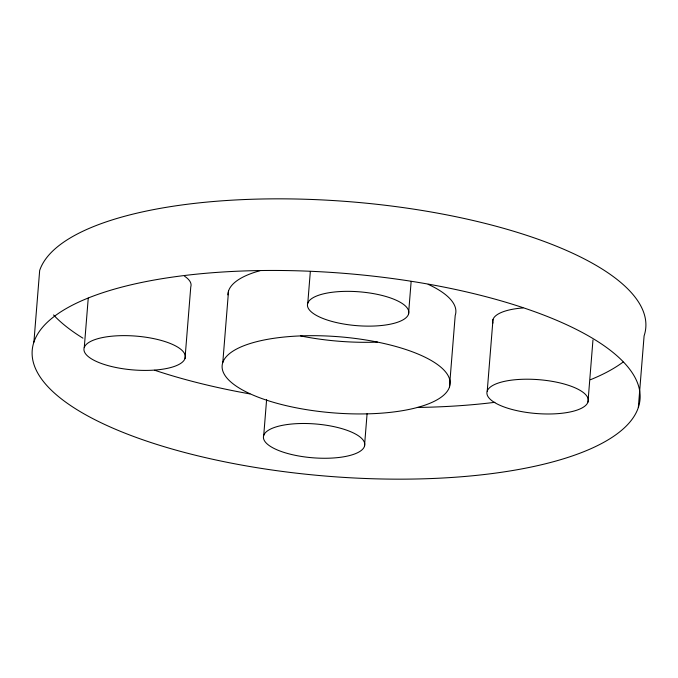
<?xml version="1.0" encoding="UTF-8"?>
<svg xmlns="http://www.w3.org/2000/svg" width="678" height="678" viewBox="0 0 678 678"><rect width="100%" height="100%" fill="white"/><g stroke="black" fill="none" stroke-linecap="round" stroke-linejoin="round"><path stroke-width="1.02" d="M33.9 342.127L39.663 270.505A304.888 101.776 4.6 0 1 374.917 204.086A304.888 101.776 4.6 0 1 644.1 335.873L638.337 407.495A304.888 101.776 4.6 0 1 156.398 444.293A304.888 101.776 4.6 0 1 213.621 272.641A304.888 101.776 4.6 0 1 638.337 407.495M84.267 347.577L88.25 298.074M185.009 358.467A50.816 16.958 4.6 0 0 114.226 335.991A50.816 16.958 4.6 0 0 104.683 364.603A50.816 16.958 4.6 0 0 185.009 358.467L190.772 286.853A50.816 16.958 4.6 0 0 184.56 276.209M222.791 362.552L228.545 290.938M263.725 435.429L266.607 399.622M307.77 303.295L310.312 271.7M364.467 446.327A50.816 16.958 4.6 0 0 293.676 423.852A50.816 16.958 4.6 0 0 284.141 452.455A50.816 16.958 4.6 0 0 364.467 446.327L367.095 413.673M408.512 314.185A50.816 16.958 4.6 0 0 337.729 291.709A50.816 16.958 4.6 0 0 328.186 320.321A50.816 16.958 4.6 0 0 408.512 314.185L411.139 281.539M449.455 387.062A114.336 38.163 4.6 0 0 290.184 336.5A114.336 38.163 4.6 0 0 268.725 400.868A114.336 38.163 4.6 0 0 449.455 387.062L455.209 315.448A114.336 38.163 4.6 0 0 428.191 284.353M487.228 391.147L492.991 319.533M587.97 402.046A50.816 16.958 4.6 0 0 517.178 379.57A50.816 16.958 4.6 0 0 507.644 408.181A50.816 16.958 4.6 0 0 587.97 402.046L592.97 339.907M492.948 323.092A50.816 16.958 4.6 0 1 522.941 307.948M377.519 342.093A114.336 38.163 4.6 0 1 300.583 335.915M227.876 294.879A114.336 38.163 4.6 0 1 260.005 270.708M623.107 362.052A304.888 101.776 4.6 0 1 590.462 379.714M494.889 402.317A304.888 101.776 4.6 0 1 417.368 407.453M249.928 393.91A304.888 101.776 4.6 0 1 154.686 370.239M82.911 338.153A304.888 101.776 4.6 0 1 53.537 314.939"/></g></svg>
